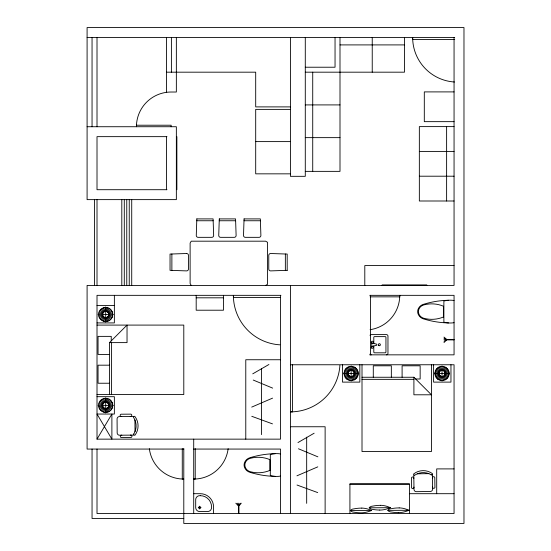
<?xml version="1.0" encoding="UTF-8"?>
<svg xmlns="http://www.w3.org/2000/svg" width="551" height="551" viewBox="0 0 551 551"><rect width="100%" height="100%" fill="white"/><g stroke="black" fill="none" stroke-linecap="round" stroke-linejoin="round"><path stroke-width="0.83" d="M104.966 321.557L105.386 317.555M106.026 311.425L106.446 307.417M104.966 412.437L105.386 408.436M106.026 402.306L106.446 398.304M379.729 510.04L378.599 510.019A38.294 38.294 0 0 1 374.026 509.592C368.385 509.324 367.71 506.417 373.764 505.928A37.854 37.854 0 0 1 378.93 505.37L380.638 505.343M398.27 512.63L397.14 512.609A38.294 38.294 0 0 1 392.574 512.175C386.933 511.913 386.251 509.007 392.305 508.518A37.854 37.854 0 0 1 397.478 507.953L399.179 507.932M349.671 380.41L350.512 376.471M351.793 370.444L352.626 366.505M440.559 380.41L441.392 376.471M442.673 370.444L443.514 366.505M103.512 321.247L104.752 317.417M106.66 311.556L107.9 307.727M103.512 412.127L104.752 408.298M106.66 402.437L107.9 398.614M348.26 379.949L349.899 376.271M352.406 370.644L354.045 366.966M439.147 379.949L440.779 376.271M443.286 370.644L444.926 366.966M237.15 503.194L238.679 505.859L240.153 503.194M102.149 320.641L104.167 317.156A3.079 3.079 0 0 1 104.167 311.818L102.149 308.333A7.108 7.108 0 0 1 112.81 314.49A7.108 7.108 0 0 1 102.149 320.641A7.108 7.108 0 0 1 102.149 308.333M107.245 311.818L109.256 308.333M102.149 411.521L104.167 408.036A3.079 3.079 0 0 0 108.788 405.371A3.079 3.079 0 0 0 104.167 402.698L102.149 399.213A7.108 7.108 0 0 1 112.81 405.371A7.108 7.108 0 0 1 102.149 411.521A7.108 7.108 0 0 1 102.149 399.213M107.245 402.698L109.256 399.213M280.493 295.336L280.493 439.147L97.01 439.147L111.887 414.042L111.887 439.147L97.01 414.042L114.367 414.042L114.367 396.686L97.01 396.686M346.972 379.205L349.341 375.947M352.964 370.968L355.326 367.71M437.859 379.205L440.221 375.947M443.844 370.968L446.214 367.71M241.262 503.194L238.948 505.921L238.948 513.532M100.95 319.766L103.643 316.777M107.769 312.197L110.462 309.207M100.95 410.653L103.643 407.657M107.769 403.077L110.462 400.088M109.504 342.619L127.033 325.09L127.033 342.619L109.504 342.619L109.504 394.516M443.989 342.536L446.716 339.898L454.058 339.898M345.87 378.213L348.859 375.52M353.439 371.395L356.435 368.702M436.757 378.213L439.746 375.52M444.326 371.395L447.316 368.702M99.958 318.664L103.209 316.302M108.196 312.679L111.454 310.309M99.958 409.545L103.209 407.182M108.196 403.559L111.454 401.19M265.616 285.418L267.531 284.309L267.531 242.288L265.616 241.186L191.231 241.186L190.123 243.101L190.123 283.503L191.231 285.418M252.744 373.84L268.916 364.493M344.995 377.008L348.48 374.997M353.818 371.918L357.303 369.907M297.974 442.556L314.146 433.21M435.882 377.008L439.367 374.997M444.705 371.918L448.19 369.907M443.989 341.2L446.654 339.671L443.989 338.197M99.214 317.376L102.892 315.744M108.519 313.237L112.197 311.597M99.214 408.263L102.892 406.624M108.519 404.117L112.197 402.478M251.717 407.099L272.573 398.132M296.941 475.816L317.796 466.849M361.8 508.077A22.942 22.942 0 0 1 369.032 509.461L371.636 510.474L368.647 511.555A25.208 25.208 0 0 1 360.891 512.857L359.762 512.802A38.294 38.294 0 0 1 355.195 512.368C349.554 512.106 348.873 509.2 354.927 508.704A37.854 37.854 0 0 1 360.099 508.146L361.8 508.118M380.638 505.301A22.942 22.942 0 0 1 387.87 506.686L390.473 507.698L387.477 508.78A25.208 25.208 0 0 1 379.729 510.081M399.179 507.891A22.942 22.942 0 0 1 406.411 509.269L409.014 510.281L406.018 511.369A25.208 25.208 0 0 1 398.27 512.664M344.396 375.651L348.218 374.411M354.079 372.504L357.909 371.264M435.276 375.651L439.106 374.411M444.967 372.504L448.796 371.264M372.793 346.235L376.836 345.222L376.836 344.217L372.793 343.204M98.753 315.964L102.693 315.131M108.719 313.85L112.659 313.009M98.753 406.845L102.693 406.011M108.719 404.73L112.659 403.89M344.086 374.198L348.087 373.778M354.217 373.137L358.219 372.717M434.966 374.198L438.968 373.778M445.098 373.137L449.099 372.717M417.307 473.812L428.857 473.646M369.122 507.802L390.473 507.698M350.284 510.577L371.636 510.474M387.663 510.384L409.014 510.281M87.092 37.468L454.706 37.468M454.706 39.417L412.651 39.417L412.651 37.468A44.631 44.631 0 0 0 454.479 82.009M340.001 44.907L404.468 44.907M305.288 67.222L335.042 67.222L335.042 37.468M166.436 72.181L255.698 72.181L255.698 106.894L290.411 106.894M305.288 72.181L404.468 72.181L404.468 37.468M454.058 91.9L424.304 91.9L424.304 121.654L454.058 121.654M305.288 104.91L340.001 104.91M290.411 109.374L255.698 109.374L255.698 173.84L290.411 173.84M454.058 126.613L419.345 126.613L419.345 200.998L454.058 200.998M87.092 126.73L176.354 126.73L176.354 199.627L87.092 199.627L87.092 27.55L463.976 27.55L463.976 523.45L183.793 523.45L183.793 448.555M166.967 136.648L97.01 136.648L97.01 189.709L166.967 189.709M305.288 137.64L340.001 137.64M255.698 141.607L290.411 141.607M419.345 151.408L454.058 151.408M305.288 171.361L340.001 171.361L340.001 37.468M419.345 176.203L454.058 176.203M196.762 220.751L213.161 220.751M219.229 220.751L235.628 220.751M243.997 220.751L260.403 220.751M454.058 265.582L364.796 265.582L364.796 285.418M280.955 295.336L97.01 295.336L97.01 439.147M369.755 295.336L454.058 295.336L454.058 354.844L369.755 354.844M370.12 296.851L399.757 296.851L399.757 295.336A34.713 34.713 0 0 1 370.114 329.677M280.404 297.506L233.383 297.506L233.383 295.336A49.59 49.59 0 0 0 279.86 344.83M196.19 297.815L223.465 297.815M97.01 305.564L114.367 305.564M98.112 314.49L113.299 314.49M97.01 322.92L114.367 322.92L114.367 295.336M97.01 325.09L183.793 325.09L183.793 394.516L97.01 394.516M454.058 339.402L446.716 339.402L443.989 337.088M443.989 339.671L446.654 339.671M109.504 354.424L98.05 354.424L98.05 336.372L111.24 336.372L111.24 340.883M280.493 359.741L245.78 359.741L245.78 439.147M290.411 364.762L454.058 364.762L454.058 513.532L97.01 513.532L97.01 449.065M109.504 365.182L98.05 365.182L98.05 383.234L109.504 383.234M343.555 373.461L358.742 373.461M434.443 373.461L449.63 373.461M362.007 377.256L413.904 377.256L431.433 394.792L413.904 394.792L413.904 377.256M415.64 378.992L420.151 378.992L420.151 365.802L402.099 365.802L402.099 377.256M362.007 379.343L413.904 379.343M98.112 405.371L113.299 405.371M290.411 426.75L325.124 426.75L325.124 513.532M183.793 449.065L87.092 449.065L87.092 285.418L454.058 285.418L454.058 37.468M193.711 449.065L280.493 449.065L280.493 513.532M454.058 468.901L436.702 468.901L436.702 493.696M349.919 484.274L409.427 484.274M193.711 493.696L200.323 493.696A13.224 13.224 0 0 1 213.547 506.92L213.547 513.532M409.427 493.696L454.058 493.696M198.257 507.581L201.06 507.581M183.793 518.491L92.051 518.491L92.051 449.065M434.966 372.717L438.968 373.137M445.098 373.778L449.099 374.198M344.086 372.717L348.087 373.137M354.217 373.778L358.219 374.198M98.753 313.009L102.693 313.85M108.719 315.131L112.659 315.964M98.753 403.89L102.693 404.73M108.719 406.011L112.659 406.845M435.276 371.264L439.106 372.504M444.967 374.411L448.796 375.651M344.396 371.264L348.218 372.504M354.079 374.411L357.909 375.651M251.786 416.308L272.49 423.871M297.017 485.025L317.713 492.587M253.233 380.045L272.662 388.124M298.456 448.769L317.886 456.841M99.214 311.597L102.892 313.237M108.519 315.744L112.197 317.376M99.214 402.478L102.892 404.117M108.519 406.624L112.197 408.263M435.882 369.907L439.367 371.918M444.705 374.997L448.19 377.008M344.995 369.907L348.48 371.918M353.818 374.997L357.303 377.008M99.958 310.309L103.209 312.679M108.196 316.302L111.454 318.664M99.958 401.19L103.209 403.559M108.196 407.182L111.454 409.545M436.757 368.702L439.746 371.395M444.326 375.52L447.316 378.213M345.87 368.702L348.859 371.395M353.439 375.52L356.435 378.213M235.821 503.194L238.452 505.921L238.452 513.532M100.95 309.207L103.643 312.197M107.769 316.777L110.462 319.766M100.95 400.088L103.643 403.077M107.769 407.657L110.462 410.653M437.859 367.71L440.221 370.968M443.844 375.947L446.214 379.205M346.972 367.71L349.341 370.968M352.964 375.947L355.326 379.205M107.245 317.156L109.256 320.641M107.245 408.036L109.256 411.521M439.147 366.966L440.779 370.644M443.286 376.271L444.926 379.949M348.26 366.966L349.899 370.644M352.406 376.271L354.045 379.949M103.512 307.727L104.752 311.556M106.66 317.417L107.9 321.247M103.512 398.614L104.752 402.437M106.66 408.298L107.9 412.127M440.559 366.505L441.392 370.444M442.673 376.471L443.514 380.41M349.671 366.505L350.512 370.444M351.793 376.471L352.626 380.41M104.966 307.417L105.386 311.425M106.026 317.555L106.446 321.557M104.966 398.304L105.386 402.306M106.026 408.436L106.446 412.437M134.933 420.014L135.009 431.564M450.959 364.762L450.959 382.118L433.603 382.118L433.603 364.762M446.62 126.613L446.62 200.998M442.033 365.864L442.033 381.051M431.433 364.762L431.433 451.544L362.007 451.544L362.007 364.762M426.784 285.418L426.784 284.922L382.153 284.922L382.153 285.418M409.427 513.532L409.427 483.778L349.919 483.778L349.919 513.532M391.341 377.256L391.341 365.802L373.289 365.802L373.289 377.256M373.798 343.452L373.798 337.384A0.758 0.758 0 0 1 374.563 336.627L385.183 336.627A0.758 0.758 0 0 1 385.941 337.384L385.941 352.055A0.758 0.758 0 0 1 385.183 352.812L374.563 352.812A0.758 0.758 0 0 1 373.798 352.055L373.798 345.987M372.235 37.468L372.235 72.181M371.78 343.204L371.78 346.235M370.541 295.336L370.541 354.844M359.837 364.762L359.837 382.118L342.481 382.118L342.481 364.762M351.152 365.864L351.152 381.051M312.727 72.181L312.727 171.361M306.673 437.157L306.673 503.352M305.288 37.468L305.288 176.32L290.411 176.32L290.411 37.468M292.581 364.845L292.581 411.873L290.411 411.873A49.59 49.59 0 0 0 339.905 365.396M290.411 285.418L290.411 513.532M285.356 254.004L285.356 270.403M261.45 368.44L261.45 434.629M238.679 503.194L238.679 505.859M223.465 295.336L223.465 310.213L196.19 310.213L196.19 295.336M199.662 506.176L199.662 508.986M195.226 448.59L195.226 479.067L193.711 479.067A34.713 34.713 0 0 0 228.148 448.707M193.711 439.147L193.711 513.532M182.271 448.59L182.271 479.067L183.793 479.067A34.713 34.713 0 0 1 149.355 448.707M176.871 136.648L176.871 189.709M176.354 37.468L176.354 92.017L171.147 92.017A34.713 34.713 0 0 0 136.434 126.73L136.434 125.215L171.147 125.215L171.147 126.73M171.878 254.004L171.878 270.403M171.395 37.468L171.395 72.181M166.436 37.468L166.436 92.341M166.436 136.648L166.436 189.709M131.723 199.627L131.723 285.418M129.244 199.627L129.244 285.418M126.764 199.627L126.764 285.418M124.285 199.627L124.285 285.418M121.805 199.627L121.805 285.418M111.591 342.619L111.591 394.516M105.702 306.893L105.702 322.08M105.702 397.774L105.702 412.961M97.01 37.468L97.01 126.73M97.01 199.627L97.01 285.418M94.531 199.627L94.531 285.418M92.051 37.468L92.051 126.73M386.451 354.837A1.515 1.515 0 0 0 387.966 353.322L387.966 336.117A1.515 1.515 0 0 0 386.451 334.602L371.271 334.602A1.515 1.515 0 0 0 369.99 335.304M371.271 354.837A1.515 1.515 0 0 1 369.99 354.135M280.493 476.119A23.218 23.218 0 0 1 270.314 475.554L270.314 454.485A23.294 23.294 0 0 1 280.493 453.921M274.99 476.36A91.645 91.645 0 0 1 249.775 472.262A8.224 8.224 0 0 1 244.506 467.282A6.467 6.467 0 0 1 244.506 462.757A8.224 8.224 0 0 1 249.775 457.778A91.645 91.645 0 0 1 274.99 453.68M454.058 322.7A23.218 23.218 0 0 1 443.879 322.135L443.879 301.066A23.294 23.294 0 0 1 454.058 300.502M448.555 322.941A91.645 91.645 0 0 1 423.34 318.843A8.224 8.224 0 0 1 418.071 313.863A6.467 6.467 0 0 1 418.071 309.338A8.224 8.224 0 0 1 423.34 304.359A91.645 91.645 0 0 1 448.555 300.261M414.056 475.107A2.328 2.328 0 0 0 413.801 476.195L413.994 489.384A2.328 2.328 0 0 0 416.356 491.678L430.324 491.478A2.328 2.328 0 0 0 432.618 489.116L432.432 475.926A2.328 2.328 0 0 0 432.149 474.852M432.583 486.788A1.212 1.212 0 0 0 433.768 488.324A1.212 1.212 0 0 0 434.911 486.753L434.78 477.538A1.212 1.212 0 0 0 433.265 476.739A1.212 1.212 0 0 0 432.459 478.254M413.925 487.056A1.212 1.212 0 0 1 412.782 488.627A1.212 1.212 0 0 1 411.597 487.091L411.48 478.55A1.212 1.212 0 0 1 412.616 476.987A1.212 1.212 0 0 1 413.808 478.523M431.275 474.852A15.242 15.242 0 0 0 414.931 475.086A0.854 0.854 0 0 1 413.773 473.867A15.524 15.524 0 0 1 432.397 473.598A0.854 0.854 0 0 1 431.281 474.845M133.659 416.749A2.328 2.328 0 0 0 132.577 416.494L119.381 416.59A2.328 2.328 0 0 0 117.074 418.932L117.17 432.9A2.328 2.328 0 0 0 119.512 435.214L132.708 435.118A2.328 2.328 0 0 0 133.783 434.849M121.84 435.2A1.212 1.212 0 0 0 120.297 436.371A1.212 1.212 0 0 0 121.861 437.528L131.076 437.46A1.212 1.212 0 0 0 131.889 435.951A1.212 1.212 0 0 0 130.38 435.138M121.709 416.535A1.212 1.212 0 0 1 120.152 415.385A1.212 1.212 0 0 1 121.695 414.207L130.229 414.152A1.212 1.212 0 0 1 131.792 415.302A1.212 1.212 0 0 1 130.25 416.48M104.167 317.156A3.079 3.079 0 0 0 108.788 314.49A3.079 3.079 0 0 0 104.167 311.818M104.167 408.036A3.079 3.079 0 0 1 104.167 402.698M196.824 218.905L196.273 235.429A1.846 1.846 0 0 0 198.112 237.336L211.811 237.336A1.846 1.846 0 0 0 213.65 235.429L213.099 218.905L196.824 218.905M219.284 218.905L218.74 235.429A1.846 1.846 0 0 0 220.579 237.336L234.278 237.336A1.846 1.846 0 0 0 236.117 235.429L235.566 218.905L219.284 218.905M244.059 218.905L243.508 235.429A1.846 1.846 0 0 0 245.347 237.336L259.046 237.336A1.846 1.846 0 0 0 260.892 235.429L260.341 218.905L244.059 218.905M186.562 253.515L170.039 254.059L170.039 270.341L186.562 270.892A1.846 1.846 0 0 0 188.47 269.053L188.47 255.354A1.846 1.846 0 0 0 186.562 253.515M287.195 270.341L270.672 270.892A1.846 1.846 0 0 1 268.764 269.053L268.764 255.354A1.846 1.846 0 0 1 270.672 253.515L287.195 254.059L287.195 270.341M200.323 495.68L199.662 495.68A3.967 3.967 0 0 0 195.695 499.647L195.695 507.581A3.967 3.967 0 0 0 199.662 511.548L207.596 511.548A3.967 3.967 0 0 0 211.563 507.581L211.563 506.92A11.24 11.24 0 0 0 200.323 495.68M443.41 317.011L443.41 306.191A30.277 30.277 0 0 0 424.043 304.861A8.182 8.182 0 0 0 420.158 307.176A6.467 6.467 0 0 0 420.158 316.026A8.182 8.182 0 0 0 424.043 318.34A30.277 30.277 0 0 0 443.41 317.011M269.845 470.43L269.845 459.61A30.277 30.277 0 0 0 250.478 458.28A8.182 8.182 0 0 0 246.593 460.595A6.467 6.467 0 0 0 246.593 469.445A8.182 8.182 0 0 0 250.478 471.759A30.277 30.277 0 0 0 269.845 470.43M199.193 508.394A0.937 0.937 0 0 0 200.598 507.581A0.937 0.937 0 0 0 199.193 506.768A0.937 0.937 0 0 0 199.193 508.394M371.78 348.122A1.012 1.012 0 0 0 373.296 347.247A1.012 1.012 0 0 0 371.78 346.372A1.012 1.012 0 0 0 371.78 348.122M371.78 343.066A1.012 1.012 0 0 0 373.296 342.192A1.012 1.012 0 0 0 371.78 341.317A1.012 1.012 0 0 0 371.78 343.066M378.806 345.56A1.012 1.012 0 0 0 380.376 344.788A1.012 1.012 0 0 0 378.916 343.81A1.012 1.012 0 0 0 378.806 345.56M133.79 433.974A15.242 15.242 0 0 0 133.673 417.624A0.854 0.854 0 0 1 134.905 416.48A15.524 15.524 0 0 1 135.036 435.104A0.854 0.854 0 0 1 133.797 433.981M440.325 376.023A3.079 3.079 0 0 0 445.112 373.661A3.079 3.079 0 0 0 440.669 370.692A3.079 3.079 0 0 0 440.325 376.023M438.086 379.363A7.108 7.108 0 0 0 449.127 373.922A7.108 7.108 0 0 0 438.892 367.083A7.108 7.108 0 0 0 438.086 379.363M347.206 379.363A7.108 7.108 0 0 0 358.24 373.922A7.108 7.108 0 0 0 348.012 367.083A7.108 7.108 0 0 0 347.206 379.363M349.61 376.126A3.079 3.079 0 0 0 354.231 373.461A3.079 3.079 0 0 0 349.61 370.789A3.079 3.079 0 0 0 349.61 376.126"/></g></svg>
